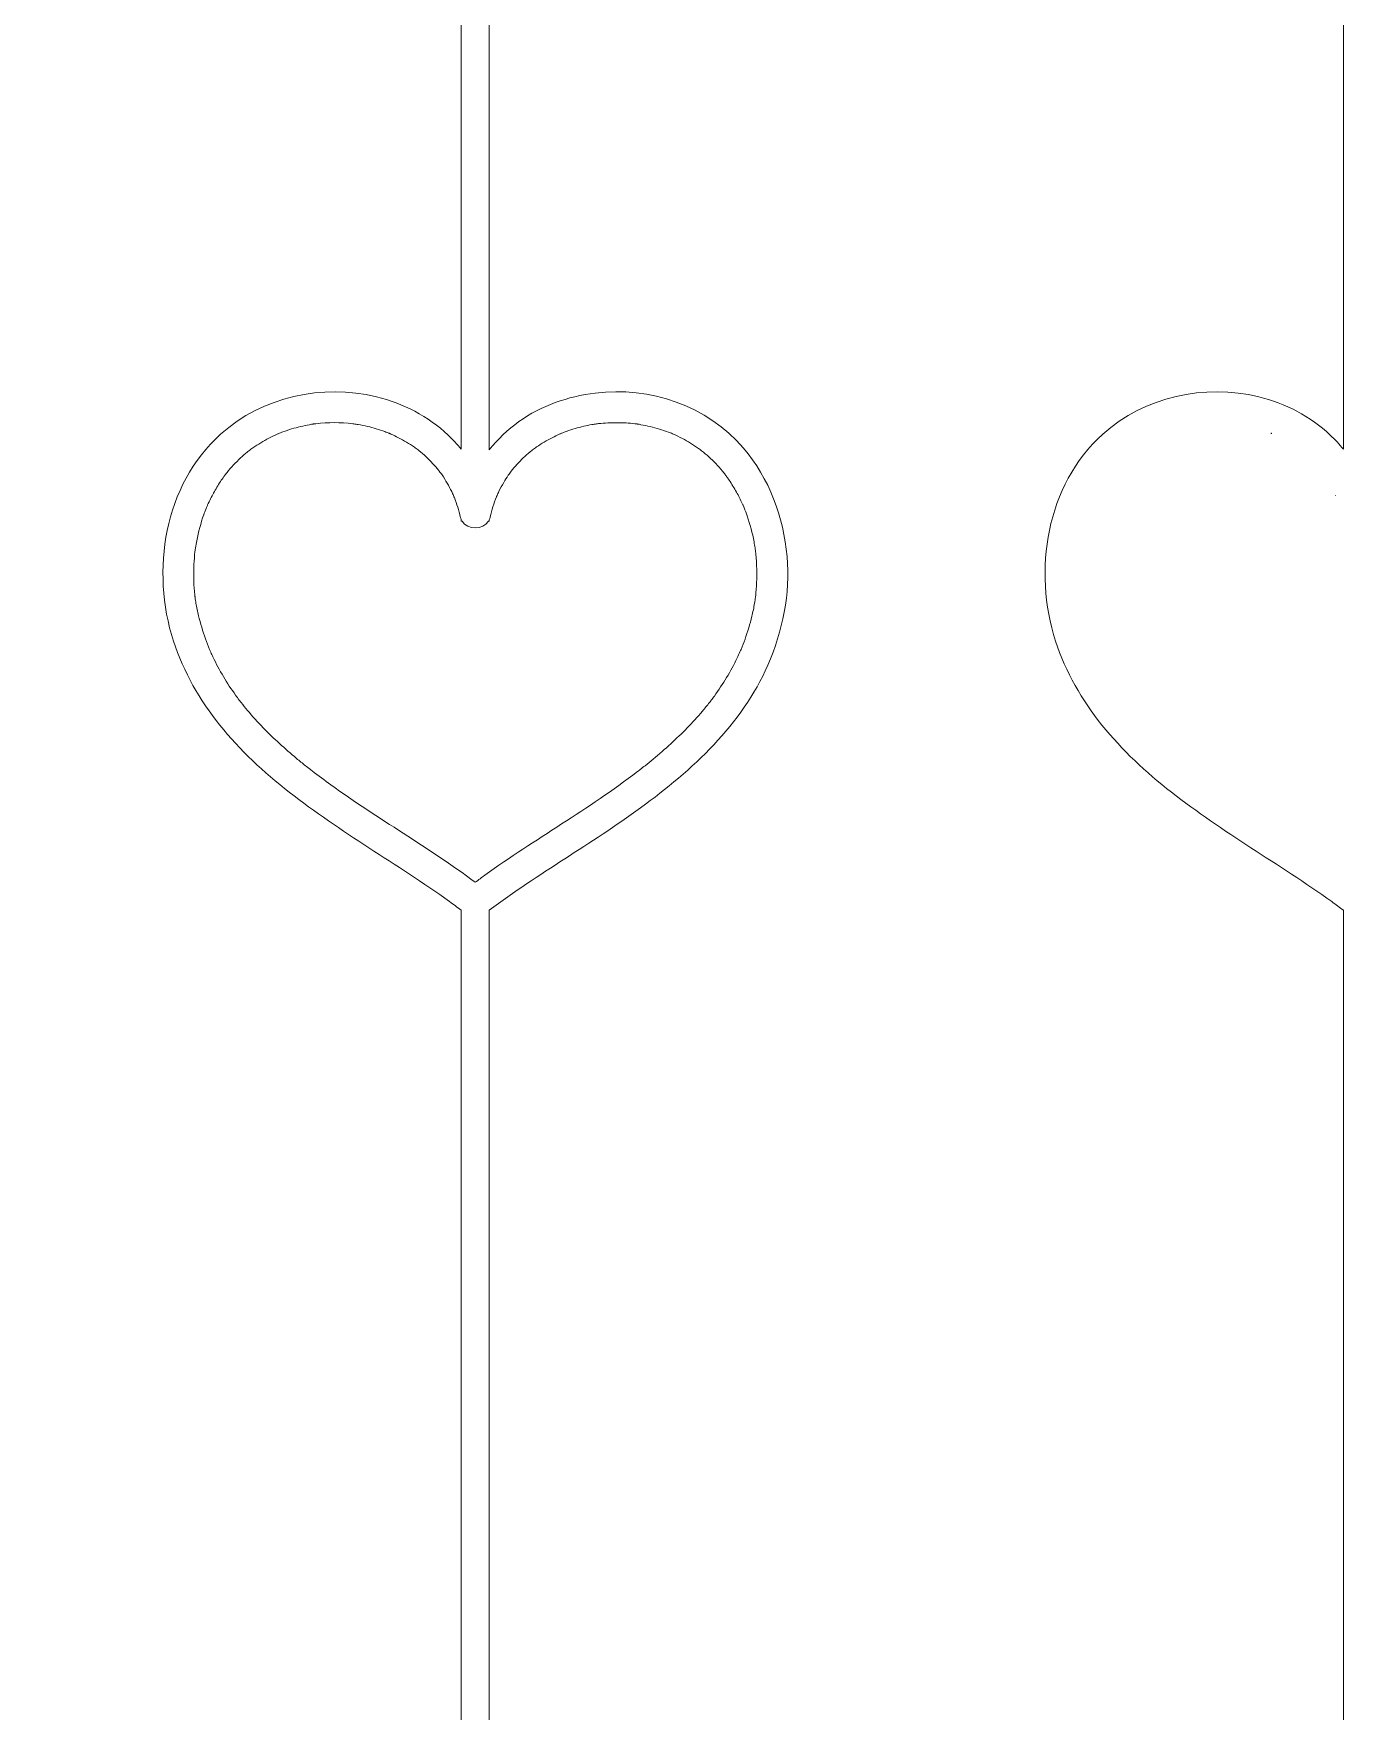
# Model space of a CAD drawing. Header units: inches. Extents: x 0.48 to 8.04, y -10.41 to -0.61.
# Drawn here: x 2.23 to 3.235, y -4.537 to -3.25 of the extents above; entities that cross this region are included whole.
import ezdxf

# ---------------------------------------------------------------- set-up
doc = ezdxf.new("R2010")
doc.units = ezdxf.units.IN
doc.header["$MEASUREMENT"] = 0
doc.layers.add('Layer 1', color=7, linetype='Continuous')

# ---------------------------------------------------------------- blocks, each defined once
blk = doc.blocks.new('block 2')
at = {"layer": 'Layer 1', "true_color": 0xe6e7e8}
h = blk.add_hatch(color=254, dxfattribs=at)
h.dxf.hatch_style = 2
edge = h.paths.add_edge_path()
edge.add_spline(control_points=[(2.445439328322815, -3.549665471588582), (2.448078100839439, -3.549375328777147), (2.44630059435254, -3.549544833261721), (2.445439328322815, -3.549665471588582), (2.445439328322815, -3.549665471588582), (2.445439328322815, -3.549665471588582), (2.445439328322815, -3.549665471588582)], knot_values=[0, 0, 0, 0, 1, 1, 1, 2, 2, 2, 2], degree=3, periodic=1)
at = {"layer": 'Layer 1', "lineweight": 0}
for points, knots in [([(1.90340979867584, -1.681802404947007), (1.940841275485695, -1.653841800329335), (1.981736141223615, -1.630825840045456), (2.01947150445177, -1.603247002284926), (2.059109593695957, -1.574296857973511), (2.097151897477273, -1.539681293501998), (2.117046531937073, -1.493765430058829), (2.128421657212723, -1.467554844714313), (2.134392490858545, -1.439139174002927), (2.131843815320217, -1.410494443177223), (2.129142433039028, -1.379985163021224), (2.118225427991963, -1.350731132291521), (2.098330793532151, -1.32722345629563), (2.070941312132769, -1.294925980180715), (2.026280698115897, -1.279748457007865), (1.984703233237395, -1.285036691513104), (1.963817532016416, -1.28773654672687), (1.943353301405738, -1.29462209376244), (1.92615699509228, -1.306983704596961), (1.917483252097832, -1.313223302110221), (1.909915105921666, -1.320450912249789), (1.90340979867584, -1.328555059093383), (1.90340979867584, -1.328555059093383), (1.90340979867584, -0.8078556072890958), (1.90340979867584, -0.8078556072890958), (1.90340979867584, -0.8078556072890958), (2.558549212759266, -0.8078556072890958), (2.558549212759266, -0.8078556072890958), (2.558549212759266, -0.8078556072890958), (2.558549212759266, -1.328174819303652), (2.558549212759266, -1.328174819303652), (2.555429414002636, -1.324331190585869), (2.552083609266573, -1.32064179567836), (2.548430863977362, -1.317254760121727), (2.533138810747358, -1.302915596967157), (2.513928302495565, -1.292870547421823), (2.493537371121445, -1.287925903088017), (2.451843849118354, -1.277770904687815), (2.406080692418047, -1.287811373030877), (2.373937450113443, -1.316646987285139), (2.330530558455469, -1.355562773635597), (2.320335856302108, -1.421565682034586), (2.337797872348169, -1.475315401386474), (2.353317458625042, -1.523132463778249), (2.387594014127406, -1.560794527769834), (2.426583099714447, -1.591227454554415), (2.465805826618053, -1.621813088081846), (2.509173014522882, -1.646348480457176), (2.549609760032227, -1.675220744329749), (2.552615028731717, -1.677389180078345), (2.555582120745485, -1.679633969198398), (2.558549212759266, -1.681839054565292), (2.558549212759266, -1.681839054565292), (2.558549212759266, -2.448630003690873), (2.558549212759266, -2.448630003690873), (2.555429414002636, -2.444749725354806), (2.552083609266573, -2.441096980065595), (2.548430863977362, -2.437712998643797), (2.533138810747358, -2.423370781354391), (2.513928302495565, -2.413328785943918), (2.493537371121445, -2.4083841416101), (2.451843849118354, -2.398224562007625), (2.406080692418047, -2.40823143486725), (2.373937450113443, -2.437065522054088), (2.330530558455469, -2.476017958022819), (2.320335856302108, -2.54202086642182), (2.337797872348169, -2.595733936155423), (2.353317458625042, -2.643589175232907), (2.387594014127406, -2.681249712157056), (2.426583099714447, -2.711644462255928), (2.465805826618053, -2.74226827246908), (2.509173014522882, -2.766803664844411), (2.549609760032227, -2.795675928716971), (2.552615028731717, -2.797845891533004), (2.555582120745485, -2.80008915358562), (2.558549212759266, -2.802297293087375), (2.558549212759266, -2.802297293087375), (2.558549212759266, -3.569085188078108), (2.558549212759266, -3.569085188078108), (2.555429414002636, -3.565206436809452), (2.552083609266573, -3.561552164452817), (2.548430863977362, -3.558168183031032), (2.533138810747358, -3.543827492809037), (2.513928302495565, -3.533745793645418), (2.493537371121445, -3.528801149311612), (2.451843849118354, -3.518681273462271), (2.406080692418047, -3.528686619254459), (2.373937450113443, -3.557520706441298), (2.330530558455469, -3.596436492791768), (2.320335856302108, -3.66247605080903), (2.337797872348169, -3.716190647610069), (2.353317458625042, -3.764007710001831), (2.387594014127406, -3.801707950679138), (2.426583099714447, -3.83209964664315), (2.465805826618053, -3.862723456856302), (2.509173014522882, -3.887260376299069), (2.549609760032227, -3.916134167239041), (2.552615028731717, -3.918301075920239), (2.555582120745485, -3.920545865040266), (2.558549212759266, -3.922752477474596), (2.558549212759266, -3.922752477474596), (2.558549212759266, -4.689541899532754), (2.558549212759266, -4.689541899532754), (2.555429414002636, -4.685663148264098), (2.552083609266573, -4.682010402974886), (2.548430863977362, -4.678626421553114), (2.533138810747358, -4.664284204263695), (2.513928302495565, -4.654202505100076), (2.493537371121445, -4.649257860766258), (2.451843849118354, -4.639139511984354), (2.406080692418047, -4.649143330709117), (2.373937450113443, -4.677978944963393), (2.330530558455469, -4.716894731313851), (2.320335856302108, -4.782931235196252), (2.337797872348169, -4.836647359064727), (2.353317458625042, -4.88446442145649), (2.387594014127406, -4.922126485448075), (2.426583099714447, -4.952554831030384), (2.465805826618053, -4.983180168310961), (2.509173014522882, -5.007678911067993), (2.549609760032227, -5.036590878693712), (2.552001147625421, -5.038314937820587), (2.55435893973519, -5.040083281902904), (2.556721313047231, -5.041854680120094), (2.556721313047231, -5.041854680120094), (1.905219373578726, -5.041854680120094), (1.905219373578726, -5.041854680120094), (1.942166770013728, -5.014488104732132), (1.982331697520774, -4.991722583506544), (2.01947150445177, -4.964615609581466), (2.059109593695957, -4.935628815651764), (2.097151897477273, -4.901013251180239), (2.117046531937073, -4.855135564422792), (2.128421657212723, -4.828886802392579), (2.134392490858545, -4.800507781299453), (2.131843815320217, -4.771826400855477), (2.129142433039028, -4.741317120699464), (2.118225427991963, -4.712063089969761), (2.098330793532151, -4.68855388690646), (2.070941312132769, -4.656257937858982), (2.026280698115897, -4.641078887618682), (1.984703233237395, -4.646405298809642), (1.963817532016416, -4.649068504405123), (1.943353301405738, -4.65598917399153), (1.92615699509228, -4.668352311893487), (1.917483252097832, -4.674591909406748), (1.909915105921666, -4.681821046613739), (1.90340979867584, -4.689887016771611), (1.90340979867584, -4.689887016771611), (1.90340979867584, -3.922676124103178), (1.90340979867584, -3.922676124103178), (1.940841275485695, -3.89471704655293), (1.981736141223615, -3.871740790022184), (2.01947150445177, -3.844160425194243), (2.059109593695957, -3.815172104197106), (2.097151897477273, -3.780555012658156), (2.117046531937073, -3.734678852968134), (2.128421657212723, -3.708431618005344), (2.134392490858545, -3.680052596912219), (2.131843815320217, -3.651368162333407), (2.129142433039028, -3.620860409244794), (2.118225427991963, -3.59160637851509), (2.098330793532151, -3.568133825070074), (2.070941312132769, -3.535799699336899), (2.026280698115897, -3.520623703231447), (1.984703233237395, -3.525948587354997), (1.963817532016416, -3.528610265883041), (1.943353301405738, -3.535533989604321), (1.92615699509228, -3.547897127506278), (1.917483252097832, -3.554136725019525), (1.909915105921666, -3.561362808091657), (1.90340979867584, -3.569428778249529), (1.90340979867584, -3.569428778249529), (1.90340979867584, -2.802220939715943), (1.90340979867584, -2.802220939715943), (1.940841275485695, -2.774296984716557), (1.981736141223615, -2.751284078567551), (2.01947150445177, -2.723702186672161), (2.059109593695957, -2.694718446877308), (2.097151897477273, -2.660136477889232), (2.117046531937073, -2.614222141513475), (2.128421657212723, -2.587973379483262), (2.134392490858545, -2.559594358390136), (2.131843815320217, -2.530951154631882), (2.129142433039028, -2.500402170722724), (2.118225427991963, -2.471149667060445), (2.098330793532151, -2.447678640682852), (2.070941312132769, -2.41538116456795), (2.026280698115897, -2.400165464709378), (1.984703233237395, -2.405491875900326), (1.963817532016416, -2.408153554428382), (1.943353301405738, -2.415078805217086), (1.92615699509228, -2.427441943119043), (1.917483252097832, -2.433680013564867), (1.909915105921666, -2.440907623704434), (1.90340979867584, -2.449010243480605), (1.90340979867584, -2.449010243480605), (1.90340979867584, -1.681802404947007), (1.90340979867584, -1.681802404947007)], [0, 0, 0, 0, 1, 1, 1, 2, 2, 2, 3, 3, 3, 4, 4, 4, 5, 5, 5, 6, 6, 6, 7, 7, 7, 8, 8, 8, 9, 9, 9, 10, 10, 10, 11, 11, 11, 12, 12, 12, 13, 13, 13, 14, 14, 14, 15, 15, 15, 16, 16, 16, 17, 17, 17, 18, 18, 18, 19, 19, 19, 20, 20, 20, 21, 21, 21, 22, 22, 22, 23, 23, 23, 24, 24, 24, 25, 25, 25, 26, 26, 26, 27, 27, 27, 28, 28, 28, 29, 29, 29, 30, 30, 30, 31, 31, 31, 32, 32, 32, 33, 33, 33, 34, 34, 34, 35, 35, 35, 36, 36, 36, 37, 37, 37, 38, 38, 38, 39, 39, 39, 40, 40, 40, 41, 41, 41, 42, 42, 42, 43, 43, 43, 44, 44, 44, 45, 45, 45, 46, 46, 46, 47, 47, 47, 48, 48, 48, 49, 49, 49, 50, 50, 50, 51, 51, 51, 52, 52, 52, 53, 53, 53, 54, 54, 54, 55, 55, 55, 56, 56, 56, 57, 57, 57, 58, 58, 58, 59, 59, 59, 60, 60, 60, 61, 61, 61, 62, 62, 62, 63, 63, 63, 64, 64, 64, 65, 65, 65, 66, 66, 66, 66]), ([(2.57996633344539, -0.8078556072890958), (2.57996633344539, -0.8078556072890958), (3.235145451281975, -0.8078556072890958), (3.235145451281975, -0.8078556072890958), (3.235145451281975, -0.8078556072890958), (3.235145451281975, -1.328174819303652), (3.235145451281975, -1.328174819303652), (3.232025652525345, -1.324331190585869), (3.228638616968687, -1.32064179567836), (3.225025575432646, -1.317254760121727), (3.209696872584332, -1.302915596967157), (3.190483310197692, -1.292870547421823), (3.170133609644154, -1.287925903088017), (3.12840191095534, -1.277770904687815), (3.082676930940756, -1.287811373030877), (3.050493984883006, -1.316646987285139), (3.007088620292456, -1.355562773635597), (2.996893918139108, -1.421565682034586), (3.014354407117733, -1.475315401386474), (3.029875520462029, -1.523132463778249), (3.064188725582703, -1.560794527769834), (3.103144215686295, -1.591227454554415), (3.142402065140762, -1.621813088081846), (3.185767725978167, -1.646348480457176), (3.226167821869214, -1.675220744329749), (3.229209740186989, -1.677389180078345), (3.232178359268194, -1.679633969198398), (3.235145451281975, -1.681839054565292), (3.235145451281975, -1.681839054565292), (3.235145451281975, -2.448630003690873), (3.235145451281975, -2.448630003690873), (3.232025652525345, -2.444749725354806), (3.228638616968687, -2.441096980065595), (3.225025575432646, -2.437712998643797), (3.209696872584332, -2.423370781354391), (3.190483310197692, -2.413328785943918), (3.170133609644154, -2.4083841416101), (3.12840191095534, -2.398224562007625), (3.082676930940756, -2.40823143486725), (3.050493984883006, -2.437065522054088), (3.007088620292456, -2.476017958022819), (2.996893918139108, -2.54202086642182), (3.014354407117733, -2.595733936155423), (3.029875520462029, -2.643589175232907), (3.064188725582703, -2.681249712157056), (3.103144215686295, -2.711644462255928), (3.142402065140762, -2.74226827246908), (3.185767725978167, -2.766803664844411), (3.226167821869214, -2.795675928716971), (3.229209740186989, -2.797845891533004), (3.232178359268194, -2.80008915358562), (3.235145451281975, -2.802297293087375), (3.235145451281975, -2.802297293087375), (3.235145451281975, -3.569085188078108), (3.235145451281975, -3.569085188078108), (3.232025652525345, -3.565206436809452), (3.228638616968687, -3.561552164452817), (3.225025575432646, -3.558168183031032), (3.209696872584332, -3.543827492809037), (3.190483310197692, -3.533745793645418), (3.170133609644154, -3.528801149311612), (3.12840191095534, -3.518681273462271), (3.082676930940756, -3.528686619254459), (3.050493984883006, -3.557520706441298), (3.007088620292456, -3.596436492791768), (2.996893918139108, -3.66247605080903), (3.014354407117733, -3.716190647610069), (3.029875520462029, -3.764007710001831), (3.064188725582703, -3.801707950679138), (3.103144215686295, -3.83209964664315), (3.142402065140762, -3.862723456856302), (3.185767725978167, -3.887260376299069), (3.226167821869214, -3.916134167239041), (3.229209740186989, -3.918301075920239), (3.232178359268194, -3.920545865040266), (3.235145451281975, -3.922752477474596), (3.235145451281975, -3.922752477474596), (3.235145451281975, -4.689541899532754), (3.235145451281975, -4.689541899532754), (3.232025652525345, -4.685663148264098), (3.228638616968687, -4.682010402974886), (3.225025575432646, -4.678626421553114), (3.209696872584332, -4.664284204263695), (3.190483310197692, -4.654202505100076), (3.170133609644154, -4.649257860766258), (3.12840191095534, -4.639139511984354), (3.082676930940756, -4.649143330709117), (3.050493984883006, -4.677978944963393), (3.007088620292456, -4.716894731313851), (2.996893918139108, -4.782931235196252), (3.014354407117733, -4.836647359064727), (3.029875520462029, -4.88446442145649), (3.064188725582703, -4.922126485448075), (3.103144215686295, -4.952554831030384), (3.142402065140762, -4.983180168310961), (3.185767725978167, -5.007678911067993), (3.226167821869214, -5.036590878693712), (3.228586696676138, -5.038314937820587), (3.230947542920742, -5.040083281902904), (3.233309916232795, -5.041854680120094), (3.233309916232795, -5.041854680120094), (2.581775908348277, -5.041854680120094), (2.581775908348277, -5.041854680120094), (2.618721777715854, -5.014488104732132), (2.658886705222913, -4.991722583506544), (2.696028039221333, -4.964615609581466), (2.73566612846552, -4.935628815651764), (2.7737069051794, -4.901013251180239), (2.793641243392358, -4.855135564422792), (2.805017895735432, -4.828886802392579), (2.810950552695545, -4.800507781299453), (2.808401877157204, -4.771826400855477), (2.805738671561724, -4.741317120699464), (2.794783489828951, -4.712063089969761), (2.774888855369138, -4.68855388690646), (2.747496319834896, -4.656257937858982), (2.702838759952897, -4.641078887618682), (2.661259768006958, -4.646405298809642), (2.640374066785967, -4.649068504405123), (2.619946485793586, -4.65598917399153), (2.602715056929254, -4.668352311893487), (2.594039786867382, -4.674591909406748), (2.586471640691229, -4.681821046613739), (2.57996633344539, -4.689887016771611), (2.57996633344539, -4.689887016771611), (2.57996633344539, -3.922676124103178), (2.57996633344539, -3.922676124103178), (2.617396283187822, -3.89471704655293), (2.658291148925741, -3.871740790022184), (2.696028039221333, -3.844160425194243), (2.73566612846552, -3.815172104197106), (2.7737069051794, -3.780555012658156), (2.793641243392358, -3.734678852968134), (2.805017895735432, -3.708431618005344), (2.810950552695545, -3.680052596912219), (2.808401877157204, -3.651368162333407), (2.805738671561724, -3.620860409244794), (2.794783489828951, -3.59160637851509), (2.774888855369138, -3.568133825070074), (2.747496319834896, -3.535799699336899), (2.702838759952897, -3.520623703231447), (2.661259768006958, -3.525948587354997), (2.640374066785967, -3.528610265883041), (2.619946485793586, -3.535533989604321), (2.602715056929254, -3.547897127506278), (2.594039786867382, -3.554136725019525), (2.586471640691229, -3.561362808091657), (2.57996633344539, -3.569428778249529), (2.57996633344539, -3.569428778249529), (2.57996633344539, -2.802220939715943), (2.57996633344539, -2.802220939715943), (2.617396283187822, -2.774296984716557), (2.658291148925741, -2.751284078567551), (2.696028039221333, -2.723702186672161), (2.73566612846552, -2.694718446877308), (2.7737069051794, -2.660136477889232), (2.793641243392358, -2.614222141513475), (2.805017895735432, -2.587973379483262), (2.810950552695545, -2.559594358390136), (2.808401877157204, -2.530951154631882), (2.805738671561724, -2.500402170722724), (2.794783489828951, -2.471149667060445), (2.774888855369138, -2.447678640682852), (2.747496319834896, -2.41538116456795), (2.702838759952897, -2.400165464709378), (2.661259768006958, -2.405491875900326), (2.640374066785967, -2.408153554428382), (2.619946485793586, -2.415078805217086), (2.602715056929254, -2.427441943119043), (2.594039786867382, -2.433680013564867), (2.586471640691229, -2.440907623704434), (2.57996633344539, -2.449010243480605), (2.57996633344539, -2.449010243480605), (2.57996633344539, -1.681802404947007), (2.57996633344539, -1.681802404947007), (2.617396283187822, -1.653841800329335), (2.658291148925741, -1.630825840045456), (2.696028039221333, -1.603247002284926), (2.73566612846552, -1.574296857973511), (2.7737069051794, -1.539681293501998), (2.793641243392358, -1.493765430058829), (2.805017895735432, -1.467554844714313), (2.810950552695545, -1.439139174002927), (2.808401877157204, -1.410494443177223), (2.805738671561724, -1.379985163021224), (2.794783489828951, -1.350731132291521), (2.774888855369138, -1.32722345629563), (2.747496319834896, -1.294925980180715), (2.702838759952897, -1.279748457007865), (2.661259768006958, -1.285036691513104), (2.640374066785967, -1.28773654672687), (2.619946485793586, -1.29462209376244), (2.602715056929254, -1.306983704596961), (2.594039786867382, -1.313223302110221), (2.586471640691229, -1.320450912249789), (2.57996633344539, -1.328555059093383), (2.57996633344539, -1.328555059093383), (2.57996633344539, -0.8078556072890958), (2.57996633344539, -0.8078556072890958)], [0, 0, 0, 0, 1, 1, 1, 2, 2, 2, 3, 3, 3, 4, 4, 4, 5, 5, 5, 6, 6, 6, 7, 7, 7, 8, 8, 8, 9, 9, 9, 10, 10, 10, 11, 11, 11, 12, 12, 12, 13, 13, 13, 14, 14, 14, 15, 15, 15, 16, 16, 16, 17, 17, 17, 18, 18, 18, 19, 19, 19, 20, 20, 20, 21, 21, 21, 22, 22, 22, 23, 23, 23, 24, 24, 24, 25, 25, 25, 26, 26, 26, 27, 27, 27, 28, 28, 28, 29, 29, 29, 30, 30, 30, 31, 31, 31, 32, 32, 32, 33, 33, 33, 34, 34, 34, 35, 35, 35, 36, 36, 36, 37, 37, 37, 38, 38, 38, 39, 39, 39, 40, 40, 40, 41, 41, 41, 42, 42, 42, 43, 43, 43, 44, 44, 44, 45, 45, 45, 46, 46, 46, 47, 47, 47, 48, 48, 48, 49, 49, 49, 50, 50, 50, 51, 51, 51, 52, 52, 52, 53, 53, 53, 54, 54, 54, 55, 55, 55, 56, 56, 56, 57, 57, 57, 58, 58, 58, 59, 59, 59, 60, 60, 60, 61, 61, 61, 62, 62, 62, 63, 63, 63, 64, 64, 64, 65, 65, 65, 66, 66, 66, 66]), ([(2.504051230367357, -3.557201549348734), (2.504058865704514, -3.557209184685866), (2.504066501041646, -3.557209184685866), (2.504075663446227, -3.557218347090434), (2.504083298783358, -3.557218347090434), (2.504086352918231, -3.557218347090434), (2.504093988255363, -3.557218347090434), (2.504152016817657, -3.557239726034443), (2.504182558166222, -3.557251942573872), (2.504243640863377, -3.557273321517869), (2.504206991245079, -3.55725805084358), (2.504174922829091, -3.557241253101867), (2.504139800278216, -3.557224455360155), (2.504136746143381, -3.557224455360155), (2.504129110806212, -3.55721987415787), (2.504123002536504, -3.557218347090434), (2.504129110806212, -3.557218347090434), (2.504136746143381, -3.557218347090434), (2.504150489750221, -3.557218347090434), (2.504150489750221, -3.557218347090434), (2.50418866643593, -3.557254996708732), (2.504228370189076, -3.557254996708732), (2.504341373178792, -3.557331350080163), (2.504454376168522, -3.557371053833309), (2.504568906225662, -3.557407703451594), (2.506546458545699, -3.558320889773881), (2.508487361247451, -3.559234076096206), (2.510388560196058, -3.560223615789924), (2.514572724950426, -3.562392051538545), (2.518643886715078, -3.564826197019733), (2.522525692118582, -3.567527579300922), (2.523475528059155, -3.56817352882322), (2.524388714381467, -3.568857655031227), (2.525338550322052, -3.569541781239245), (2.525414903693495, -3.569618134610689), (2.525454607446628, -3.56965783836381), (2.525527906683212, -3.56969448798212), (2.525643963807776, -3.569770841353551), (2.525758493864929, -3.569885371410692), (2.525909673540355, -3.569999901467832), (2.527888752927816, -3.57159721399815), (2.529789951876435, -3.573234230281615), (2.531616324521022, -3.574982722487347), (2.535040009695965, -3.578178874615408), (2.538236161824014, -3.581602559790339), (2.541163550084649, -3.585215601326417), (2.541278080141789, -3.585368308069266), (2.54135443351322, -3.585481311058983), (2.541429259817214, -3.585557664430401), (2.54150714025607, -3.585673721554978), (2.5415834936275, -3.585748547858998), (2.541659846998944, -3.585861550848714), (2.542382149892672, -3.586812913856723), (2.543064749033255, -3.587802453550466), (2.543751929376135, -3.588791993244184), (2.545156831410445, -3.590845898935653), (2.546488434208186, -3.592976157998553), (2.547745210701919, -3.595144593747174), (2.548962283442519, -3.597236676124352), (2.550104529879099, -3.599405111872973), (2.551168895876837, -3.60157354762157), (2.551625489037999, -3.602523383562167), (2.552083609266573, -3.603476273637612), (2.55249897160714, -3.60442610957821), (2.552538675360286, -3.604464286263919), (2.552576852046008, -3.604542166702787), (2.552576852046008, -3.604578816321072), (2.552576852046008, -3.604542166702787), (2.552538675360286, -3.604542166702787), (2.552538675360286, -3.604542166702787), (2.552804385092865, -3.605299592147351), (2.55295709183574, -3.605721062757652), (2.55303344520717, -3.6059104191188), (2.552995268521449, -3.605721062757652), (2.552880738464308, -3.60533929590051), (2.552767735474592, -3.604997232796513), (2.552920442217442, -3.605377472586219), (2.553070094825443, -3.605794361994235), (2.553260978254015, -3.606176128851366), (2.555125527584349, -3.61100777019548), (2.556608310057514, -3.61595394159671), (2.557788733179829, -3.620973412234535), (2.5579796166084, -3.621735418881396), (2.558243799273555, -3.622457721775125), (2.558549212759266, -3.623141847983131), (2.558549212759266, -3.623141847983131), (2.558549212759266, -3.624207741048293), (2.558549212759266, -3.624207741048293), (2.558549212759266, -3.624207741048293), (2.559158512663278, -3.624207741048293), (2.559158512663278, -3.624207741048293), (2.563493857093085, -3.631169641455295), (2.575020162044161, -3.631207818141004), (2.579357033541378, -3.624207741048293), (2.579357033541378, -3.624207741048293), (2.57996633344539, -3.624207741048293), (2.57996633344539, -3.624207741048293), (2.57996633344539, -3.624207741048293), (2.57996633344539, -3.623141847983131), (2.57996633344539, -3.623141847983131), (2.58027021986369, -3.622457721775125), (2.580535929596256, -3.621735418881396), (2.580726813024828, -3.620973412234535), (2.581943885765428, -3.615724881482429), (2.583541198295759, -3.610552704101767), (2.58552027768322, -3.60556835601479), (2.585596631054651, -3.605377472586219), (2.585671457358646, -3.605224765843356), (2.585749337797513, -3.605033882414798), (2.585785987415786, -3.604881175671936), (2.585862340787217, -3.604729995996485), (2.585902044540363, -3.604615465939345), (2.585920369349512, -3.604594086995348), (2.585917315214639, -3.604612411804497), (2.585920369349512, -3.604615465939345), (2.585920369349512, -3.604621574209065), (2.585917315214639, -3.604626155411349), (2.585914261079804, -3.604630736613646), (2.585572197975782, -3.605398851530215), (2.585052995050066, -3.607342808366828), (2.585934112956364, -3.604615465939345), (2.585934112956364, -3.604618520074218), (2.585938694158648, -3.604615465939345), (2.585938694158648, -3.604615465939345), (2.585938694158648, -3.604542166702787), (2.585976870844358, -3.604502462949641), (2.586015047530067, -3.60442610957821), (2.58643346400552, -3.603476273637612), (2.586851880480961, -3.602523383562167), (2.587346650327807, -3.60157354762157), (2.588488896764412, -3.599176051758668), (2.589742619123285, -3.59685643633462), (2.59111239860676, -3.594573470528871), (2.592214941290194, -3.592672271580265), (2.593357187726787, -3.590845898935653), (2.594612437153096, -3.589057702976775), (2.595336267114261, -3.587953633225879), (2.596096746693699, -3.586927443913863), (2.596857226273149, -3.585861550848714), (2.596971756330302, -3.585710371173288), (2.597122936005715, -3.585521014812128), (2.597237466062855, -3.585368308069266), (2.597162639758861, -3.585521014812128), (2.597084759320005, -3.585635544869269), (2.597006878881138, -3.585748547858998), (2.597275642748577, -3.585368308069266), (2.597578002099441, -3.584949891593826), (2.597767358460588, -3.584720831479545), (2.600699327923495, -3.58110778994348), (2.603933656737278, -3.577722281454271), (2.607357341912209, -3.574526129326197), (2.609067657432244, -3.572965466414176), (2.610817676705412, -3.571444507255289), (2.612604345596878, -3.569999901467832), (2.61275705233974, -3.569885371410692), (2.612873109464304, -3.569770841353551), (2.612986112454033, -3.56969448798212), (2.613062465825452, -3.56965783836381), (2.613099115443737, -3.569618134610689), (2.613212118433466, -3.569541781239245), (2.614203185194621, -3.568784355794668), (2.615230901574061, -3.56805899876608), (2.616257090886089, -3.567336695872351), (2.62006254291815, -3.564710139895156), (2.62401764755825, -3.5623523477854), (2.628126986008599, -3.560223615789924), (2.630141187946934, -3.559156195657339), (2.632196620705827, -3.558204832649305), (2.634250526397282, -3.557293173394454), (2.634250526397282, -3.557293173394454), (2.634288703083004, -3.557254996708732), (2.634288703083004, -3.557254996708732), (2.63432840683615, -3.557254996708732), (2.63432840683615, -3.557254996708732), (2.634363529387012, -3.557218347090434), (2.634441409825866, -3.55719085987673), (2.634548304545875, -3.557152683191008), (2.634646036861302, -3.557117560640159), (2.634551358680723, -3.557154210258432), (2.634459734635016, -3.55719085987673), (2.634381854196161, -3.557224455360155), (2.634343677510439, -3.557241253101867), (2.634307027892153, -3.557262632045864), (2.634268851206432, -3.557279429787576), (2.635907394557333, -3.556674711085861), (2.635907394557333, -3.556650278006992), (2.635485923947031, -3.556799930615006), (2.635513411160736, -3.556784659940718), (2.635562277318475, -3.556780078738433), (2.635582129195023, -3.556763280996734), (2.636761025249914, -3.556266984082425), (2.637978097990501, -3.555810390921275), (2.639156994045392, -3.555391974445847), (2.643532042228319, -3.553794661915516), (2.648021620468424, -3.552499708736074), (2.652547848326789, -3.551435342738336), (2.654601754018257, -3.550978749577173), (2.656693836395448, -3.550560333101746), (2.65874926915434, -3.550181620379451), (2.659928165209218, -3.54995256026517), (2.66110858833152, -3.549799853522283), (2.662285957318975, -3.549610497161148), (2.662780727165833, -3.549534143789729), (2.663313673698414, -3.549495967104008), (2.663808443545286, -3.549421140800013), (2.668450728528228, -3.548924843885705), (2.673164785680317, -3.54866066122055), (2.677845247348993, -3.548695783771425), (2.682562358635929, -3.548695783771425), (2.687241293237169, -3.548963020571427), (2.691920227838396, -3.549495967104008), (2.69199658120984, -3.549495967104008), (2.692072934581259, -3.549495967104008), (2.692149287952689, -3.549534143789729), (2.692149287952689, -3.549534143789729), (2.692185937570975, -3.549534143789729), (2.692224114256684, -3.549534143789729), (2.69226381800983, -3.549534143789729), (2.692301994695552, -3.549534143789729), (2.692338644313837, -3.549570793408002), (2.69237834806697, -3.549570793408002), (2.69237834806697, -3.549570793408002), (2.692414997685268, -3.549570793408002), (2.692482188652118, -3.549570793408002), (2.692570758562978, -3.549576901677723), (2.692616570585844, -3.5496074430263), (2.691764466960687, -3.549502075373716), (2.690869605447523, -3.549421140800013), (2.693083853218998, -3.549665471588582), (2.692961687824714, -3.549647146779433), (2.692821197621268, -3.549630349037721), (2.692677653282986, -3.549613551296008), (2.692848684834972, -3.549616605430868), (2.692995283308139, -3.549647146779433), (2.693099123893274, -3.549647146779433), (2.693137300578996, -3.549647146779433), (2.693137300578996, -3.549647146779433), (2.693175477264718, -3.549686850532579), (2.693175477264718, -3.549686850532579), (2.693215181017851, -3.549686850532579), (2.693215181017851, -3.549686850532579), (2.693290007321858, -3.549686850532579), (2.693364833625853, -3.549721973083453), (2.69344271406472, -3.549721973083453), (2.694430726691027, -3.549876206893714), (2.695420266384745, -3.550025859501728), (2.69637315646019, -3.550218269997736), (2.698691244816801, -3.550636686473176), (2.701012387308297, -3.551091752566903), (2.703293826046623, -3.551662875785193), (2.708088817772414, -3.552805122221785), (2.712844105745085, -3.554249728009242), (2.717446686974894, -3.556001274349847), (2.71847287628691, -3.55634181038642), (2.719425766362355, -3.556763280996734), (2.720412251921238, -3.557141993719003), (2.720681015788664, -3.557254996708732), (2.72094672552123, -3.557371053833309), (2.721212435253821, -3.557484056823025), (2.72357022736359, -3.558549949888199), (2.725891369855049, -3.559690669257343), (2.728172808593386, -3.560869565312221), (2.7323966771009, -3.563114354432261), (2.736504488483825, -3.565626380352316), (2.740384766819905, -3.5684025889375), (2.741220072703337, -3.568972185088366), (2.742056905654231, -3.569618134610689), (2.742895265672523, -3.570228961582112), (2.743351858833661, -3.570569497618698), (2.743808451994823, -3.570951264475853), (2.744265045155986, -3.571331504265572), (2.74612806741887, -3.57285246342446), (2.74795444006347, -3.574489479707911), (2.749744163089796, -3.576161618542225), (2.753393854244159, -3.579585303717156), (2.75678088980078, -3.583312875310374), (2.759975514861404, -3.587231330332163), (2.760088517851146, -3.587384037075013), (2.760204574975723, -3.587536743817875), (2.760279401279718, -3.587613097189306), (2.760319105032863, -3.587687923493326), (2.760357281718572, -3.587727627246459), (2.760393931336858, -3.587802453550466), (2.760965054555161, -3.588526283511619), (2.761536177773463, -3.589286763091056), (2.762067597238608, -3.590047242670494), (2.762980783560907, -3.591302492096816), (2.763857320264921, -3.59259439114141), (2.76469415321579, -3.593889344320865), (2.766670178468404, -3.59685643633462), (2.768534727798725, -3.599939585472978), (2.770208393700475, -3.60309450678047), (2.771770583679932, -3.605947068737085), (2.773215189467388, -3.608877511132568), (2.774545265197692, -3.611844603146348), (2.77462314563656, -3.611957606136065), (2.774736148626264, -3.612186666250345), (2.774888855369138, -3.612453903050373), (2.774888855369138, -3.612492079736082), (2.774888855369138, -3.612531783489228), (2.774925504987424, -3.612566906040077), (2.775154565101717, -3.613061675886949), (2.775343921462864, -3.613632799105239), (2.775533277824012, -3.614127568952098), (2.77637011077488, -3.616181474643579), (2.777093940736032, -3.618197203649338), (2.777816243629761, -3.620251109340794), (2.780061032749813, -3.626754889519209), (2.781809524955558, -3.633412903507898), (2.783066301449291, -3.64014727086803), (2.783370187867579, -3.641668230026918), (2.783635897600157, -3.643225838804104), (2.783866484781874, -3.644748325030415), (2.783901607332735, -3.644902558840701), (2.78397948777159, -3.645320975316129), (2.784017664457312, -3.645699688038437), (2.784132194514453, -3.646348691695582), (2.78420702081846, -3.646994641217879), (2.784246724571605, -3.647640590740189), (2.784662086912173, -3.651218509725393), (2.784967500397897, -3.654831551261471), (2.785083557522474, -3.658404889044378), (2.785388971008186, -3.665330139833082), (2.785198087579614, -3.672214159801216), (2.784549083922469, -3.679099706836773), (2.784472730551026, -3.680052596912219), (2.784359727561322, -3.680962729099658), (2.784246724571605, -3.681914092107692), (2.784246724571605, -3.681953795860838), (2.78420702081846, -3.682295858964848), (2.784170371200174, -3.682676098754566), (2.784092490761307, -3.683134218983152), (2.783941311085869, -3.684274938352321), (2.783941311085869, -3.684349764656316), (2.783788604343019, -3.685262950978616), (2.783635897600157, -3.686215841054074), (2.783486244992155, -3.687129027376361), (2.782915121773865, -3.690513008798145), (2.782230995565846, -3.693900044354778), (2.781392635547554, -3.697245849090854), (2.779948029760084, -3.703178506050954), (2.778196483419479, -3.709039390841932), (2.776144104795435, -3.714820868126607), (2.775192741787426, -3.717447424103802), (2.774165025407973, -3.719994572574706), (2.773137309028534, -3.722581424798768), (2.773137309028534, -3.722619601484477), (2.773100659410236, -3.722619601484477), (2.773100659410236, -3.722657778170198), (2.772833422610246, -3.723267078074211), (2.772566185810243, -3.723873323843362), (2.772300476077652, -3.724484150814798), (2.771614822802209, -3.726043286659395), (2.770894046975918, -3.727565772885706), (2.770170217014766, -3.729086732044594), (2.767659718162147, -3.734260436492693), (2.764959862948368, -3.739281434197942), (2.762030947620322, -3.74418942891345), (2.759100505224827, -3.749057719875837), (2.755944056849911, -3.753774831162787), (2.752633374664709, -3.758377412392595), (2.751872895085259, -3.759441778390333), (2.751112415505822, -3.760469494769773), (2.750315286308073, -3.761497211149213), (2.75004652244066, -3.761877450938944), (2.74970445933665, -3.762448574157247), (2.749362396232641, -3.762905167318397), (2.749173039871506, -3.763056346993822), (2.749018806061208, -3.763209053736684), (2.748867626385782, -3.763399937165256), (2.747117607112601, -3.765644726285295), (2.745291234467989, -3.767849811652202), (2.74346486182339, -3.770018247400811), (2.735933365265535, -3.778881346756419), (2.727754392117946, -3.787174849961148), (2.719195179180638, -3.795011760004728), (2.714820130997711, -3.799043218016221), (2.710293903139321, -3.802960145970587), (2.705729498595247, -3.806765598002673), (2.703675592903753, -3.808477440590119), (2.701623214279733, -3.810152633559293), (2.699528077767682, -3.811826299461043), (2.69827435540881, -3.81281431208735), (2.697017578915077, -3.813805378848517), (2.695762329488768, -3.8147918644074), (2.695382089699036, -3.815097277893111), (2.695001849909318, -3.815401164311386), (2.694583433433889, -3.815706577797123), (2.694316196633875, -3.815932583776569), (2.694012310215587, -3.816163170958273), (2.69370995086471, -3.816389176937693), (2.656199066548564, -3.84507361151653), (2.614965191841495, -3.868355281532988), (2.576580824956181, -3.895818062168953), (2.574106975721848, -3.897607785195254), (2.571712533993807, -3.89943263077243), (2.569275334377747, -3.901259003417042), (2.53344117009821, -3.874668178282819), (2.494603264186619, -3.852492105084682), (2.458425509735624, -3.826470876101312), (2.453632045077256, -3.823009014240685), (2.448878284172022, -3.819470799008614), (2.444159645817636, -3.815897461225695), (2.444122996199351, -3.815857757472549), (2.444084819513629, -3.815819580786827), (2.444045115760496, -3.815781404101118), (2.443628226352492, -3.815439340997121), (2.443209809877051, -3.815133927511384), (2.442753216715901, -3.8147918644074), (2.441497967289592, -3.813805378848517), (2.440241190795859, -3.81281431208735), (2.438985941369538, -3.811826299461043), (2.436704502631212, -3.809999926816444), (2.434421536825463, -3.808133850418686), (2.432178274772835, -3.806272355223238), (2.423275471664106, -3.798815684969377), (2.414678082041076, -3.791018478678931), (2.406615166018064, -3.782685271721056), (2.402467650881994, -3.778426280662693), (2.398436192870475, -3.773976406175747), (2.394554387466971, -3.769407420429375), (2.392880721565234, -3.767431395176762), (2.39124370528177, -3.765415666171015), (2.389647919818887, -3.763399937165256), (2.389495213076013, -3.763209053736684), (2.389342506333163, -3.763056346993822), (2.389151622904592, -3.762905167318397), (2.388812613935443, -3.762448574157247), (2.388507200449718, -3.761877450938944), (2.388201786963994, -3.761497211149213), (2.387290127709119, -3.760278611341202), (2.386338764701097, -3.759023361914892), (2.385463755064507, -3.757771166623431), (2.378807268143254, -3.748486596657535), (2.372946383352276, -3.738673661361367), (2.368041442771603, -3.728402605836588), (2.367470319553313, -3.727222182714286), (2.366900723402447, -3.726005109973686), (2.366364722735006, -3.724824686851371), (2.366062363384142, -3.724103911025079), (2.36575694989843, -3.723381608131351), (2.365414886794408, -3.722657778170198), (2.365414886794408, -3.722619601484477), (2.365414886794408, -3.722619601484477), (2.365378237176135, -3.722581424798768), (2.364312344110961, -3.719880042517565), (2.363246451045812, -3.717178660236375), (2.362256911352069, -3.714439101269464), (2.360204532728037, -3.708659151052213), (2.358452986387432, -3.70276161664295), (2.357009907667387, -3.696789255929692), (2.356246373953101, -3.693594630869067), (2.355600424430791, -3.690360302055284), (2.355030828279925, -3.687129027376361), (2.354801768165645, -3.685719544139765), (2.354536058433066, -3.684274938352321), (2.354383351690204, -3.682828805497429), (2.354308525386197, -3.68244856570771), (2.354268821633051, -3.682068325917991), (2.354268821633051, -3.681914092107692), (2.354117641957626, -3.68066036974882), (2.354004638967922, -3.67940512032251), (2.353888581843345, -3.678149870896201), (2.353280809006757, -3.67130250054634), (2.353128102263895, -3.664378776825073), (2.353470165367904, -3.657494756856926), (2.353622872110754, -3.654182547604301), (2.353888581843345, -3.650913096239681), (2.354268821633051, -3.647640590740189), (2.354343647937058, -3.646994641217879), (2.354421528375926, -3.646348691695582), (2.354499408814768, -3.645699688038437), (2.354574235118788, -3.645320975316129), (2.354612411804497, -3.644902558840701), (2.354649061422783, -3.644748325030415), (2.354954474908494, -3.642923479453227), (2.355259888394231, -3.641058930122906), (2.355640128183937, -3.639232557478294), (2.356932027228531, -3.632499717185599), (2.358720223187422, -3.625844757331758), (2.361003188993184, -3.619376099704204), (2.36157278514405, -3.617778787173885), (2.362180557980651, -3.616181474643579), (2.362791384952086, -3.61458416211326), (2.363057094684665, -3.613973335141812), (2.363286154798958, -3.613327385619514), (2.363551864531523, -3.612719612782939), (2.363742747960095, -3.61233631885836), (2.363893927635533, -3.611957606136065), (2.363970281006964, -3.611844603146348), (2.365378237176135, -3.608726331457155), (2.366900723402447, -3.605681359004519), (2.368534685551051, -3.602676090305029), (2.370170174767079, -3.599670821605539), (2.37192019404026, -3.59674190627748), (2.373822920056303, -3.593889344320865), (2.374659753007172, -3.59259439114141), (2.375533235576338, -3.591302492096816), (2.376447948966061, -3.590047242670494), (2.377017545116928, -3.589286763091056), (2.377552018716933, -3.588526283511619), (2.378121614867811, -3.587802453550466), (2.378196441171806, -3.587687923493326), (2.378196441171806, -3.587652800942452), (2.378272794543237, -3.587574920503585), (2.378387324600377, -3.587460390446444), (2.378540031343239, -3.587269507017873), (2.378843917761527, -3.586852617609869), (2.38207824657531, -3.582894458834933), (2.385538581368526, -3.579168414309152), (2.389267680029168, -3.575705025381088), (2.39090469631262, -3.5741840662222), (2.39257530807951, -3.572737933367319), (2.39424897398126, -3.571331504265572), (2.394707094209833, -3.570951264475853), (2.395162160303559, -3.570607674304407), (2.395618753464709, -3.570228961582112), (2.396646469844161, -3.569468482002675), (2.397636009537892, -3.568744652041523), (2.398662198849908, -3.568020822080371), (2.402580653871698, -3.565281263113459), (2.406688465254648, -3.56280894094655), (2.410912333762162, -3.560565678893946), (2.413004416139327, -3.559499785828772), (2.415172851887935, -3.558433892763623), (2.417341287636557, -3.557484056823025), (2.417570347750837, -3.557371053833309), (2.417836057483429, -3.557254996708732), (2.418101767216007, -3.557141993719003), (2.419280663270873, -3.556685400557866), (2.420462613460624, -3.556192157778431), (2.421678159133787, -3.555772214235553), (2.426091384002436, -3.554136725019525), (2.430617611860801, -3.552766945536064), (2.43522019309061, -3.551662875785193), (2.437504685963795, -3.551091752566903), (2.439822774320406, -3.550636686473176), (2.44214391681189, -3.550218269997736), (2.443133456505633, -3.550025859501728), (2.444045115760496, -3.549876206893714), (2.445036182521663, -3.549721973083453), (2.445111008825658, -3.549721973083453), (2.44514918551138, -3.549686850532579), (2.445225538882798, -3.549686850532579), (2.44526371556852, -3.549686850532579), (2.44526371556852, -3.549686850532579), (2.445301892254229, -3.549686850532579), (2.445301892254229, -3.549686850532579), (2.445341596007375, -3.549686850532579), (2.445341596007375, -3.549686850532579), (2.445376718558236, -3.549686850532579), (2.445416422311369, -3.549686850532579), (2.445454598997091, -3.549647146779433), (2.445643955358251, -3.549610497161148), (2.445873015472532, -3.549610497161148), (2.446099021451977, -3.549570793408002), (2.446291431947972, -3.549570793408002), (2.446404434937689, -3.549534143789729), (2.446517437927405, -3.549534143789729), (2.446673198805115, -3.549495967104008), (2.446786201794831, -3.549495967104008), (2.44693738147027, -3.549456263350862), (2.456371604044168, -3.548391897353124), (2.465920356675193, -3.548430074038833), (2.475354579249104, -3.549495967104008), (2.47562028898167, -3.549534143789729), (2.475885998714261, -3.549570793408002), (2.476151708446827, -3.549610497161148), (2.477257305265122, -3.549761676836574), (2.478358320881158, -3.549912856512024), (2.479462390632029, -3.550103739940596), (2.481859886494931, -3.550522156416037), (2.4842176786047, -3.551016926262883), (2.486613647400178, -3.551588049481186), (2.491141402325967, -3.552652415478923), (2.495591276812914, -3.553984018276664), (2.499966324995853, -3.555581330806982), (2.501030690993578, -3.556001274349847), (2.502136287811911, -3.556419690825275), (2.503199126742212, -3.556838107300728), (2.503283115450775, -3.556864067447009), (2.503364050024503, -3.556905298267591), (2.503446511665642, -3.55694652908816), (2.502751695985618, -3.556683873490429), (2.502243182531906, -3.556526585545283), (2.504051230367357, -3.557201549348734)], [0, 0, 0, 0, 1, 1, 1, 2, 2, 2, 3, 3, 3, 4, 4, 4, 5, 5, 5, 6, 6, 6, 7, 7, 7, 8, 8, 8, 9, 9, 9, 10, 10, 10, 11, 11, 11, 12, 12, 12, 13, 13, 13, 14, 14, 14, 15, 15, 15, 16, 16, 16, 17, 17, 17, 18, 18, 18, 19, 19, 19, 20, 20, 20, 21, 21, 21, 22, 22, 22, 23, 23, 23, 24, 24, 24, 25, 25, 25, 26, 26, 26, 27, 27, 27, 28, 28, 28, 29, 29, 29, 30, 30, 30, 31, 31, 31, 32, 32, 32, 33, 33, 33, 34, 34, 34, 35, 35, 35, 36, 36, 36, 37, 37, 37, 38, 38, 38, 39, 39, 39, 40, 40, 40, 41, 41, 41, 42, 42, 42, 43, 43, 43, 44, 44, 44, 45, 45, 45, 46, 46, 46, 47, 47, 47, 48, 48, 48, 49, 49, 49, 50, 50, 50, 51, 51, 51, 52, 52, 52, 53, 53, 53, 54, 54, 54, 55, 55, 55, 56, 56, 56, 57, 57, 57, 58, 58, 58, 59, 59, 59, 60, 60, 60, 61, 61, 61, 62, 62, 62, 63, 63, 63, 64, 64, 64, 65, 65, 65, 66, 66, 66, 67, 67, 67, 68, 68, 68, 69, 69, 69, 70, 70, 70, 71, 71, 71, 72, 72, 72, 73, 73, 73, 74, 74, 74, 75, 75, 75, 76, 76, 76, 77, 77, 77, 78, 78, 78, 79, 79, 79, 80, 80, 80, 81, 81, 81, 82, 82, 82, 83, 83, 83, 84, 84, 84, 85, 85, 85, 86, 86, 86, 87, 87, 87, 88, 88, 88, 89, 89, 89, 90, 90, 90, 91, 91, 91, 92, 92, 92, 93, 93, 93, 94, 94, 94, 95, 95, 95, 96, 96, 96, 97, 97, 97, 98, 98, 98, 99, 99, 99, 100, 100, 100, 101, 101, 101, 102, 102, 102, 103, 103, 103, 104, 104, 104, 105, 105, 105, 106, 106, 106, 107, 107, 107, 108, 108, 108, 109, 109, 109, 110, 110, 110, 111, 111, 111, 112, 112, 112, 113, 113, 113, 114, 114, 114, 115, 115, 115, 116, 116, 116, 117, 117, 117, 118, 118, 118, 119, 119, 119, 120, 120, 120, 121, 121, 121, 122, 122, 122, 123, 123, 123, 124, 124, 124, 125, 125, 125, 126, 126, 126, 127, 127, 127, 128, 128, 128, 129, 129, 129, 130, 130, 130, 131, 131, 131, 132, 132, 132, 133, 133, 133, 134, 134, 134, 135, 135, 135, 136, 136, 136, 137, 137, 137, 138, 138, 138, 139, 139, 139, 140, 140, 140, 141, 141, 141, 142, 142, 142, 143, 143, 143, 144, 144, 144, 145, 145, 145, 146, 146, 146, 147, 147, 147, 148, 148, 148, 149, 149, 149, 150, 150, 150, 151, 151, 151, 152, 152, 152, 153, 153, 153, 154, 154, 154, 155, 155, 155, 156, 156, 156, 157, 157, 157, 158, 158, 158, 159, 159, 159, 160, 160, 160, 161, 161, 161, 162, 162, 162, 163, 163, 163, 164, 164, 164, 165, 165, 165, 166, 166, 166, 167, 167, 167, 168, 168, 168, 169, 169, 169, 170, 170, 170, 171, 171, 171, 172, 172, 172, 173, 173, 173, 174, 174, 174, 175, 175, 175, 176, 176, 176, 177, 177, 177, 178, 178, 178, 179, 179, 179, 180, 180, 180, 181, 181, 181, 182, 182, 182, 183, 183, 183, 184, 184, 184, 185, 185, 185, 186, 186, 186, 187, 187, 187, 188, 188, 188, 189, 189, 189, 190, 190, 190, 191, 191, 191, 192, 192, 192, 193, 193, 193, 194, 194, 194, 195, 195, 195, 195]), ([(2.445439328322815, -3.549665471588582), (2.448078100839439, -3.549375328777147), (2.44630059435254, -3.549544833261721), (2.445439328322815, -3.549665471588582), (2.445439328322815, -3.549665471588582), (2.445439328322815, -3.549665471588582), (2.445439328322815, -3.549665471588582)], [0, 0, 0, 0, 1, 1, 1, 2, 2, 2, 2]), ([(2.503773304095362, -3.557074802752153), (2.503837440927365, -3.55709923583101), (2.503892415354787, -3.557126723044727), (2.50395960632165, -3.557141993719003), (2.503971822861078, -3.557152683191008), (2.503984039400494, -3.557157264393304), (2.503994728872511, -3.557163372663013), (2.503922956703364, -3.557134358381871), (2.503852711601641, -3.557106871168154), (2.503773304095362, -3.557074802752153)], [0, 0, 0, 0, 1, 1, 1, 2, 2, 2, 3, 3, 3, 3]), ([(3.180099251683196, -3.556989286976141), (3.179946544940346, -3.556912933604722), (3.179795365264908, -3.556876283986437), (3.179680835207755, -3.556838107300728), (3.179642658522046, -3.556798403547582), (3.179567832218051, -3.556798403547582), (3.179528128464893, -3.556763280996734), (3.179604481836324, -3.556763280996734), (3.179680835207755, -3.556798403547582), (3.179757188579199, -3.556838107300728), (3.179873245703763, -3.556876283986437), (3.179986248693492, -3.556912933604722), (3.180099251683196, -3.556989286976141)], [0, 0, 0, 0, 1, 1, 1, 2, 2, 2, 3, 3, 3, 4, 4, 4, 4]), ([(3.229173090568717, -3.604615465939345), (3.229173090568717, -3.604578816321072), (3.229134913882995, -3.604542166702787), (3.229134913882995, -3.604542166702787), (3.229134913882995, -3.604502462949641), (3.229095210129849, -3.60442610957821), (3.229095210129849, -3.60442610957821), (3.229134913882995, -3.604502462949641), (3.229134913882995, -3.604542166702787), (3.229173090568717, -3.604615465939345)], [0, 0, 0, 0, 1, 1, 1, 2, 2, 2, 3, 3, 3, 3])]:
    blk.add_open_spline(points, degree=3, knots=knots, dxfattribs=at)

msp = doc.modelspace()

# ---------------------------------------------------------------- block references
at = {"layer": 'Layer 1'}
msp.add_blockref('block 2', (0, 0), dxfattribs=at)

doc.saveas('drawing.dxf')
